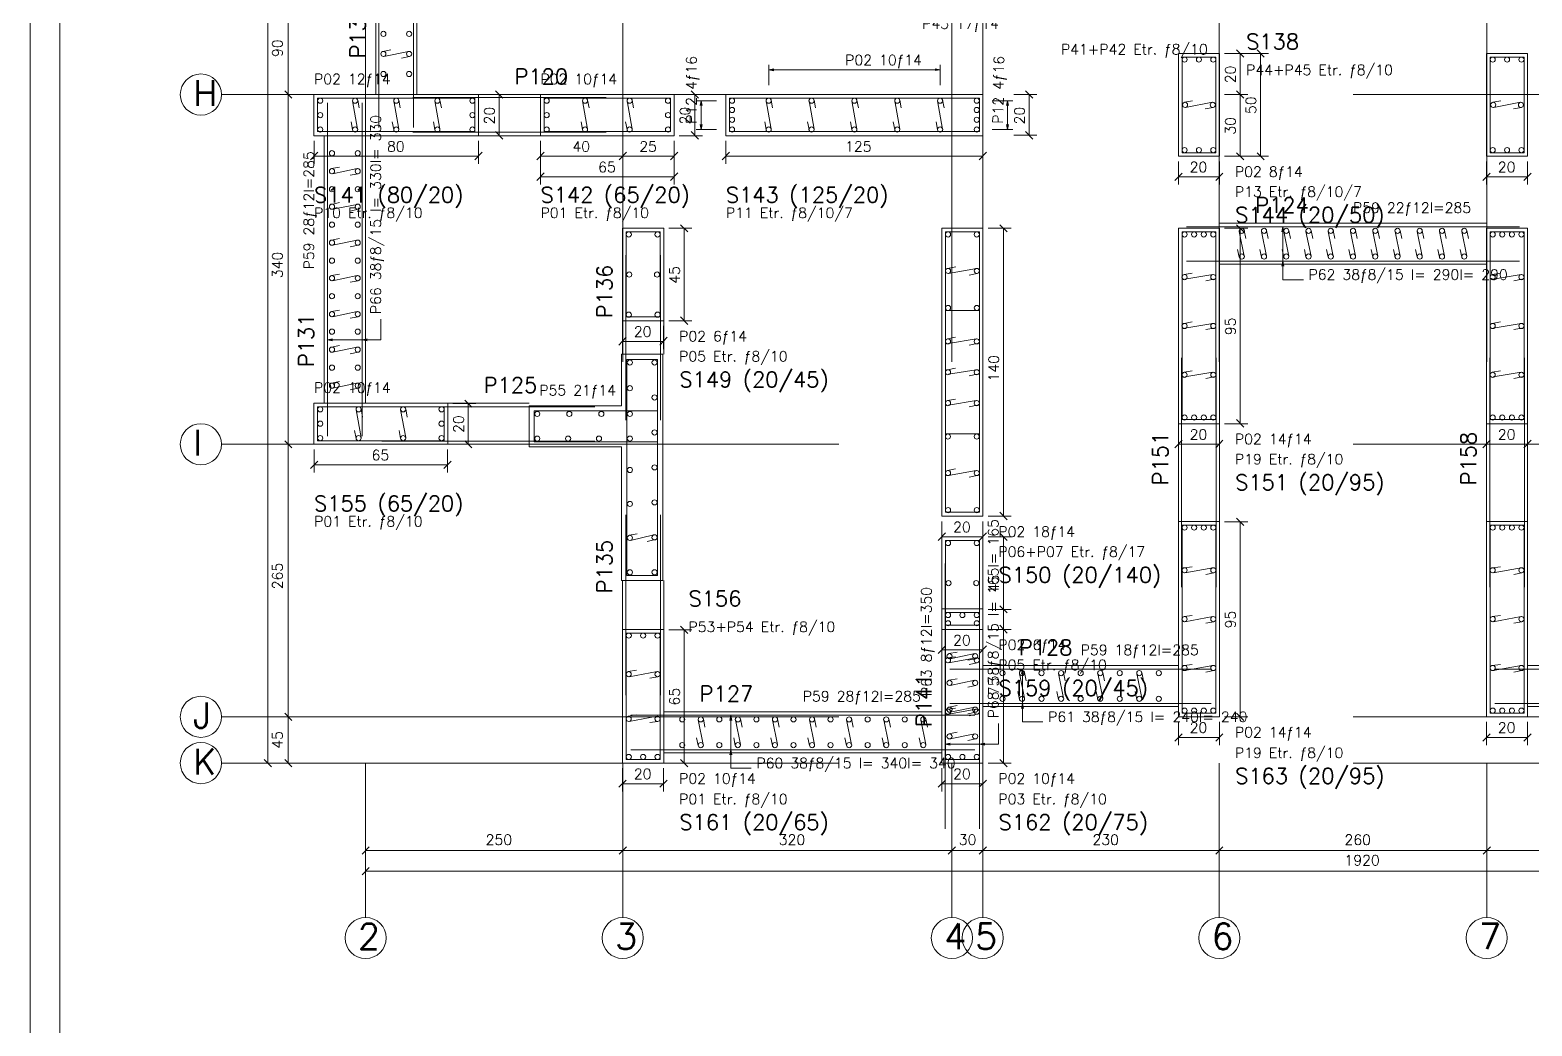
# Model space of a CAD drawing. Header units: inches. Extents: x -0.21 to 0.83, y 0.75 to 2.02.
# Drawn here: x -0.1554 to 0.1366, y 1.4713 to 1.665 of the extents above; entities that cross this region are included whole.
import ezdxf

# ---------------------------------------------------------------- set-up
doc = ezdxf.new("R2010")
doc.units = ezdxf.units.IN
doc.header["$MEASUREMENT"] = 0
doc.linetypes.add('CENTER', pattern=[0.0065, 0.002, -0.001, 0.0005, -0.001, 0.002])
for name, color, linetype, lineweight in [('DONATI', 84, 'Continuous', 0), ('OLCU', 1, 'Continuous', 0), ('PENC2', 1, 'Continuous', 0), ('PENC3', 5, 'Continuous', 0), ('PENC4', 84, 'Continuous', 0), ('PEND2', 1, 'CENTER', 0)]:
    doc.layers.add(name, color=color, linetype=linetype, lineweight=lineweight)
doc.styles.add('RomanSTA', font='RomanSTA')

msp = doc.modelspace()

# ---------------------------------------------------------------- linework, layer by layer
at = {"layer": 'DONATI', "linetype": 'Continuous'}
for p, q in [((-0.08758, 1.71382), (-0.08758, 1.64602)), ((-0.08086, 1.71382), (-0.08086, 1.64602)), ((0.06857, 1.65972), (0.06857, 1.64112)), ((0.06857, 1.65972), (0.07516, 1.65972)), ((0.07516, 1.65972), (0.07516, 1.64112)), ((0.12849, 1.65972), (0.12849, 1.64112)), ((0.12849, 1.65972), (0.13508, 1.65972)), ((0.13508, 1.65972), (0.13508, 1.64112)), ((-0.09951, 1.65172), (-0.09951, 1.64522)), ((-0.09951, 1.65172), (-0.06892, 1.65172)), ((-0.09758, 1.65082), (-0.09758, 1.58602)), ((-0.09086, 1.65082), (-0.09086, 1.58602)), ((-0.08102, 1.65182), (-0.04338, 1.65182)), ((-0.06892, 1.65172), (-0.06892, 1.64522)), ((-0.05547, 1.65172), (-0.05547, 1.64522)), ((-0.05547, 1.65172), (-0.03088, 1.65172)), ((-0.03088, 1.65172), (-0.03088, 1.64522)), ((-0.01943, 1.65172), (-0.01943, 1.64522)), ((-0.01943, 1.65172), (0.02916, 1.65172)), ((0.02916, 1.65172), (0.02916, 1.64522)), ((-0.09951, 1.64522), (-0.06892, 1.64522)), ((-0.08102, 1.64512), (-0.04338, 1.64512)), ((-0.05547, 1.64522), (-0.03088, 1.64522)), ((-0.01943, 1.64522), (0.02916, 1.64522)), ((0.06857, 1.64112), (0.07516, 1.64112)), ((0.12849, 1.64112), (0.13508, 1.64112)), ((-0.03951, 1.62572), (-0.03951, 1.60922)), ((-0.03951, 1.62572), (-0.03292, 1.62572)), ((-0.03292, 1.62572), (-0.03292, 1.60922)), ((0.02257, 1.62572), (0.02257, 1.57122)), ((0.02257, 1.62572), (0.02916, 1.62572)), ((0.02916, 1.62572), (0.02916, 1.57122)), ((0.06857, 1.62572), (0.06857, 1.58922)), ((0.06857, 1.62572), (0.07516, 1.62572)), ((0.06942, 1.62672), (0.13422, 1.62672)), ((0.07516, 1.62572), (0.07516, 1.58922)), ((0.12849, 1.62572), (0.12849, 1.58922)), ((0.12849, 1.62572), (0.13508, 1.62572)), ((0.13508, 1.62572), (0.13508, 1.58922)), ((-0.03958, 1.62122), (-0.03958, 1.58912)), ((-0.03286, 1.62122), (-0.03286, 1.58912)), ((0.06942, 1.62002), (0.13422, 1.62002)), ((0.0225, 1.61042), (0.02922, 1.61042)), ((-0.03951, 1.60922), (-0.03292, 1.60922)), ((-0.0334, 1.60092), (-0.0394, 1.60092)), ((-0.0394, 1.60092), (-0.0394, 1.55892)), ((-0.0334, 1.55892), (-0.0334, 1.60092)), ((0.0685, 1.60122), (0.0685, 1.55662)), ((0.07522, 1.60122), (0.07522, 1.55662)), ((0.12842, 1.60122), (0.12842, 1.55662)), ((0.13514, 1.60122), (0.13514, 1.55662)), ((-0.09951, 1.59172), (-0.09951, 1.58512)), ((-0.09951, 1.59172), (-0.07492, 1.59172)), ((-0.08702, 1.59172), (-0.0456, 1.59172)), ((-0.07492, 1.59172), (-0.07492, 1.58512)), ((-0.0334, 1.59092), (-0.0574, 1.59092)), ((-0.0574, 1.59092), (-0.0574, 1.58492)), ((0.06857, 1.58922), (0.07516, 1.58922)), ((0.12849, 1.58922), (0.13508, 1.58922)), ((0.0225, 1.58642), (0.02922, 1.58642)), ((-0.09951, 1.58512), (-0.07492, 1.58512)), ((-0.08702, 1.58502), (-0.0456, 1.58502)), ((-0.0574, 1.58492), (-0.0334, 1.58492)), ((-0.03958, 1.57072), (-0.03958, 1.53562)), ((-0.03286, 1.57072), (-0.03286, 1.53562)), ((0.02257, 1.57122), (0.02916, 1.57122)), ((0.06857, 1.56872), (0.06857, 1.53212)), ((0.06857, 1.56872), (0.07516, 1.56872)), ((0.07516, 1.56872), (0.07516, 1.53212)), ((0.12849, 1.56872), (0.12849, 1.53212)), ((0.12849, 1.56872), (0.13508, 1.56872)), ((0.13508, 1.56872), (0.13508, 1.53212)), ((0.02257, 1.56572), (0.02257, 1.54922)), ((0.02257, 1.56572), (0.02916, 1.56572)), ((0.02916, 1.56572), (0.02916, 1.54922)), ((0.0225, 1.56122), (0.0225, 1.50962)), ((0.02922, 1.56122), (0.02922, 1.50962)), ((-0.0394, 1.55892), (-0.0334, 1.55892)), ((0.02257, 1.55172), (0.02257, 1.52312)), ((0.02257, 1.55172), (0.02916, 1.55172)), ((0.02916, 1.55172), (0.02916, 1.52312)), ((0.02257, 1.54922), (0.02916, 1.54922)), ((-0.03951, 1.54772), (-0.03951, 1.52312)), ((-0.03951, 1.54772), (-0.03292, 1.54772)), ((-0.03292, 1.54772), (-0.03292, 1.52312)), ((0.02342, 1.54072), (0.07426, 1.54072)), ((0.12938, 1.54072), (0.18022, 1.54072)), ((0.02342, 1.53402), (0.07426, 1.53402)), ((0.12938, 1.53402), (0.18022, 1.53402)), ((-0.03862, 1.53172), (0.02826, 1.53172)), ((0.06857, 1.53212), (0.07516, 1.53212)), ((0.12849, 1.53212), (0.13508, 1.53212)), ((-0.03862, 1.52502), (0.02826, 1.52502)), ((-0.03951, 1.52312), (-0.03292, 1.52312)), ((0.02257, 1.52312), (0.02916, 1.52312))]:
    msp.add_line(p, q, dxfattribs=at)
at = {"layer": 'DONATI'}
for centre in [(-0.08672, 1.66422), (-0.08172, 1.66422), (-0.08672, 1.66032), (-0.08172, 1.66032), (0.06907, 1.65922), (0.07186, 1.65922), (0.07466, 1.65922), (0.12899, 1.65922), (0.13178, 1.65922), (0.13458, 1.65922), (-0.08672, 1.65642), (-0.08172, 1.65642), (-0.09901, 1.65122), (-0.09222, 1.65122), (-0.08422, 1.65122), (-0.07622, 1.65122), (-0.06942, 1.65122), (-0.05497, 1.65122), (-0.04751, 1.65122), (-0.03884, 1.65122), (-0.03138, 1.65122), (-0.01893, 1.65122), (-0.0118, 1.65122), (-0.00347, 1.65122), (0.00486, 1.65122), (0.0132, 1.65122), (0.02153, 1.65122), (0.02866, 1.65122), (0.06916, 1.65042), (0.07456, 1.65042), (0.12908, 1.65042), (0.13448, 1.65042), (-0.09901, 1.64842), (-0.06942, 1.64842), (-0.05497, 1.64842), (-0.03138, 1.64842), (-0.01893, 1.64942), (-0.01893, 1.64752), (0.02866, 1.64942), (0.02866, 1.64752), (-0.09901, 1.64562), (-0.09222, 1.64562), (-0.08422, 1.64562), (-0.07622, 1.64562), (-0.06942, 1.64562), (-0.05497, 1.64562), (-0.04751, 1.64562), (-0.03884, 1.64562), (-0.03138, 1.64562), (-0.01893, 1.64562), (-0.0118, 1.64562), (-0.00347, 1.64562), (0.00486, 1.64562), (0.0132, 1.64562), (0.02153, 1.64562), (0.02866, 1.64562), (-0.09672, 1.64102), (-0.09172, 1.64102), (0.06907, 1.64162), (0.07186, 1.64162), (0.07466, 1.64162), (0.12899, 1.64162), (0.13178, 1.64162), (0.13458, 1.64162), (-0.09672, 1.63752), (-0.09172, 1.63752), (-0.09672, 1.63402), (-0.09172, 1.63402), (-0.09672, 1.63062), (-0.09172, 1.63062), (-0.09672, 1.62712), (-0.09172, 1.62712), (-0.09672, 1.62362), (-0.09172, 1.62362), (-0.03901, 1.62522), (-0.03342, 1.62522), (0.02307, 1.62522), (0.02866, 1.62522), (0.06907, 1.62522), (0.07093, 1.62522), (0.0728, 1.62522), (0.07466, 1.62522), (0.08019, 1.62592), (0.08452, 1.62592), (0.08884, 1.62592), (0.09317, 1.62592), (0.0975, 1.62592), (0.10182, 1.62592), (0.10615, 1.62592), (0.11048, 1.62592), (0.1148, 1.62592), (0.11913, 1.62592), (0.12346, 1.62592), (0.12899, 1.62522), (0.13085, 1.62522), (0.13272, 1.62522), (0.13458, 1.62522), (0.08019, 1.62092), (0.08452, 1.62092), (0.08884, 1.62092), (0.09317, 1.62092), (0.0975, 1.62092), (0.10182, 1.62092), (0.10615, 1.62092), (0.11048, 1.62092), (0.1148, 1.62092), (0.11913, 1.62092), (0.12346, 1.62092), (-0.09672, 1.62012), (-0.09172, 1.62012), (0.02307, 1.61812), (0.02867, 1.61812), (-0.09672, 1.61672), (-0.09172, 1.61672), (-0.03892, 1.61742), (-0.03352, 1.61742), (0.06906, 1.61692), (0.07466, 1.61692), (0.12898, 1.61692), (0.13458, 1.61692), (-0.09672, 1.61322), (-0.09172, 1.61322), (-0.09672, 1.60972), (-0.09172, 1.60972), (-0.03901, 1.60962), (-0.03342, 1.60962), (0.02308, 1.61092), (0.02867, 1.61092), (-0.09672, 1.60632), (-0.09172, 1.60632), (0.06906, 1.60742), (0.07466, 1.60742), (0.12898, 1.60742), (0.13458, 1.60742), (0.02306, 1.60442), (0.02866, 1.60442), (-0.09672, 1.60282), (-0.09172, 1.60282), (-0.0388, 1.60032), (-0.034, 1.60032), (-0.09672, 1.59932), (-0.09172, 1.59932), (0.02306, 1.59842), (0.02866, 1.59842), (0.06906, 1.59792), (0.07466, 1.59792), (0.12898, 1.59792), (0.13458, 1.59792), (-0.09672, 1.59582), (-0.09172, 1.59582), (-0.0388, 1.59532), (-0.09901, 1.59122), (-0.09155, 1.59122), (-0.08288, 1.59122), (-0.07542, 1.59122), (-0.034, 1.59352), (0.02306, 1.59242), (0.02866, 1.59242), (-0.09901, 1.58842), (-0.07542, 1.58842), (-0.0568, 1.59032), (-0.05057, 1.59032), (-0.04434, 1.59032), (-0.0388, 1.59032), (0.06907, 1.58962), (0.07093, 1.58962), (0.0728, 1.58962), (0.07466, 1.58962), (0.12899, 1.58962), (0.13085, 1.58962), (0.13272, 1.58962), (0.13458, 1.58962), (-0.09901, 1.58562), (-0.09155, 1.58562), (-0.08288, 1.58562), (-0.07542, 1.58562), (-0.0568, 1.58552), (-0.0508, 1.58552), (-0.0448, 1.58552), (-0.0388, 1.58552), (-0.034, 1.58672), (0.02305, 1.58592), (0.02865, 1.58592), (-0.034, 1.57992), (-0.0388, 1.57942), (0.02306, 1.57882), (0.02866, 1.57882), (-0.0388, 1.57282), (-0.034, 1.57312), (0.02307, 1.57162), (0.02866, 1.57162), (0.06907, 1.56822), (0.07093, 1.56822), (0.0728, 1.56822), (0.07466, 1.56822), (0.12899, 1.56822), (0.13085, 1.56822), (0.13272, 1.56822), (0.13458, 1.56822), (-0.0388, 1.56622), (-0.034, 1.56632), (0.02307, 1.56522), (0.02866, 1.56522), (-0.0388, 1.55952), (-0.034, 1.55952), (0.06906, 1.55992), (0.07466, 1.55992), (0.12898, 1.55992), (0.13458, 1.55992), (0.02316, 1.55742), (0.02856, 1.55742), (0.02307, 1.55122), (0.02586, 1.55122), (0.02866, 1.55122), (0.06906, 1.55042), (0.07466, 1.55042), (0.12898, 1.55042), (0.13458, 1.55042), (0.02307, 1.54962), (0.02866, 1.54962), (-0.03901, 1.54722), (-0.03622, 1.54722), (-0.03342, 1.54722), (0.02306, 1.54242), (0.02336, 1.54322), (0.02836, 1.54322), (0.02866, 1.54242), (-0.03902, 1.53972), (-0.03342, 1.53972), (0.03366, 1.53992), (0.03746, 1.53992), (0.04126, 1.53992), (0.04506, 1.53992), (0.04886, 1.53992), (0.05266, 1.53992), (0.05646, 1.53992), (0.06026, 1.53992), (0.06406, 1.53992), (0.06906, 1.54092), (0.07466, 1.54092), (0.12898, 1.54092), (0.13458, 1.54092), (0.02336, 1.53802), (0.02836, 1.53802), (0.02336, 1.53282), (0.02836, 1.53282), (0.03366, 1.53492), (0.03746, 1.53492), (0.04126, 1.53492), (0.04506, 1.53492), (0.04886, 1.53492), (0.05266, 1.53492), (0.05646, 1.53492), (0.06026, 1.53492), (0.06406, 1.53492), (-0.03902, 1.53102), (-0.03342, 1.53102), (-0.02861, 1.53092), (-0.025, 1.53092), (-0.0214, 1.53092), (-0.01779, 1.53092), (-0.01419, 1.53092), (-0.01058, 1.53092), (-0.00698, 1.53092), (-0.00337, 1.53092), (0.00023, 1.53092), (0.00384, 1.53092), (0.00744, 1.53092), (0.01105, 1.53092), (0.01465, 1.53092), (0.01826, 1.53092), (0.02306, 1.53242), (0.02866, 1.53242), (0.06907, 1.53262), (0.07093, 1.53262), (0.0728, 1.53262), (0.07466, 1.53262), (0.12899, 1.53262), (0.13085, 1.53262), (0.13272, 1.53262), (0.13458, 1.53262), (0.02336, 1.52762), (0.02836, 1.52762), (-0.02861, 1.52592), (-0.02501, 1.52592), (-0.0214, 1.52592), (-0.0178, 1.52592), (-0.01419, 1.52592), (-0.01059, 1.52592), (-0.00698, 1.52592), (-0.00337, 1.52592), (0.00023, 1.52592), (0.00384, 1.52592), (0.00744, 1.52592), (0.01105, 1.52592), (0.01465, 1.52592), (0.01826, 1.52592), (-0.03901, 1.52362), (-0.03622, 1.52362), (-0.03342, 1.52362), (0.02307, 1.52362), (0.02586, 1.52362), (0.02866, 1.52362)]:
    msp.add_circle(centre, 0.0005, dxfattribs=at)
at = {"layer": 'OLCU', "linetype": 'Continuous'}
for p, q in [((-0.10922, 1.90042), (-0.10922, 1.52242)), ((-0.10522, 1.67042), (-0.10522, 1.65242)), ((0.08136, 1.66042), (0.07686, 1.66042)), ((0.08057, 1.65972), (0.07916, 1.66112)), ((0.07986, 1.65242), (0.07986, 1.66042)), ((0.08536, 1.66042), (0.08086, 1.66042)), ((0.08457, 1.65972), (0.08316, 1.66112)), ((0.08386, 1.64042), (0.08386, 1.66042)), ((-0.0118, 1.65422), (-0.0118, 1.65822)), ((-0.0118, 1.65722), (-0.01082, 1.65742)), ((-0.0118, 1.65722), (0.02153, 1.65722)), ((-0.0118, 1.65722), (-0.01082, 1.65702)), ((0.02153, 1.65722), (0.02055, 1.65742)), ((0.02153, 1.65722), (0.02055, 1.65712)), ((0.02153, 1.65422), (0.02153, 1.65822)), ((-0.10451, 1.65172), (-0.10592, 1.65312)), ((-0.06351, 1.65172), (-0.06492, 1.65312)), ((-0.02547, 1.65172), (-0.02688, 1.65312)), ((0.03957, 1.65172), (0.03816, 1.65312)), ((0.08057, 1.65172), (0.07916, 1.65312)), ((-0.10372, 1.65242), (-0.10822, 1.65242)), ((-0.10522, 1.65242), (-0.10522, 1.58442)), ((-0.06272, 1.65242), (-0.06722, 1.65242)), ((-0.06422, 1.64442), (-0.06422, 1.65242)), ((-0.02468, 1.65242), (-0.02918, 1.65242)), ((-0.02618, 1.64442), (-0.02618, 1.65242)), ((-0.02193, 1.65122), (-0.02593, 1.65122)), ((-0.02493, 1.65122), (-0.02513, 1.65032)), ((-0.02493, 1.64562), (-0.02493, 1.65122)), ((-0.02493, 1.65122), (-0.02474, 1.65032)), ((0.03166, 1.65122), (0.03566, 1.65122)), ((0.03466, 1.65122), (0.03446, 1.65032)), ((0.03466, 1.65122), (0.03466, 1.64562)), ((0.03466, 1.65122), (0.03485, 1.65032)), ((0.04036, 1.65242), (0.03586, 1.65242)), ((0.03886, 1.64452), (0.03886, 1.65242)), ((0.08136, 1.65242), (0.07686, 1.65242)), ((0.07986, 1.64042), (0.07986, 1.65242)), ((-0.06272, 1.64442), (-0.06722, 1.64442)), ((-0.06351, 1.64372), (-0.06492, 1.64522)), ((-0.02468, 1.64442), (-0.02918, 1.64442)), ((-0.02547, 1.64372), (-0.02688, 1.64522)), ((-0.02193, 1.64562), (-0.02593, 1.64562)), ((-0.02493, 1.64562), (-0.02513, 1.64662)), ((-0.02493, 1.64562), (-0.02474, 1.64662)), ((0.03166, 1.64562), (0.03566, 1.64562)), ((0.03466, 1.64562), (0.03447, 1.64662)), ((0.03466, 1.64562), (0.03486, 1.64662)), ((0.04036, 1.64452), (0.03586, 1.64452)), ((0.03957, 1.64372), (0.03816, 1.64522)), ((-0.10021, 1.63892), (-0.10021, 1.64342)), ((-0.06825, 1.63892), (-0.06825, 1.64342)), ((-0.05617, 1.63892), (-0.05617, 1.64342)), ((-0.04017, 1.63892), (-0.04017, 1.64342)), ((-0.03017, 1.63892), (-0.03017, 1.64342)), ((-0.02013, 1.63892), (-0.02013, 1.64342)), ((0.02983, 1.63892), (0.02983, 1.64342)), ((-0.10092, 1.63972), (-0.0995, 1.64122)), ((-0.10021, 1.64042), (-0.06825, 1.64042)), ((-0.06896, 1.63972), (-0.06754, 1.64122)), ((-0.05688, 1.63972), (-0.05546, 1.64122)), ((-0.05617, 1.64042), (-0.04017, 1.64042)), ((-0.05617, 1.63492), (-0.05617, 1.63942)), ((-0.04088, 1.63972), (-0.03946, 1.64122)), ((-0.04017, 1.64042), (-0.03017, 1.64042)), ((-0.03088, 1.63972), (-0.02946, 1.64122)), ((-0.03017, 1.63492), (-0.03017, 1.63942)), ((-0.02084, 1.63972), (-0.01942, 1.64122)), ((-0.02013, 1.64042), (0.02983, 1.64042)), ((0.02912, 1.63972), (0.03054, 1.64122)), ((0.06787, 1.63492), (0.06787, 1.63942)), ((0.07583, 1.63492), (0.07583, 1.63942)), ((0.08136, 1.64042), (0.07686, 1.64042)), ((0.08057, 1.63972), (0.07916, 1.64112)), ((0.08536, 1.64042), (0.08086, 1.64042)), ((0.08457, 1.63972), (0.08316, 1.64112)), ((0.12779, 1.63492), (0.12779, 1.63942)), ((0.13575, 1.63492), (0.13575, 1.63942)), ((-0.05688, 1.63572), (-0.05546, 1.63722)), ((-0.05617, 1.63642), (-0.03017, 1.63642)), ((-0.03088, 1.63572), (-0.02946, 1.63722)), ((0.06716, 1.63572), (0.06858, 1.63712)), ((0.06787, 1.63642), (0.07583, 1.63642)), ((0.07512, 1.63572), (0.07654, 1.63712)), ((0.12708, 1.63572), (0.1285, 1.63712)), ((0.12779, 1.63642), (0.13575, 1.63642)), ((0.13504, 1.63572), (0.13646, 1.63712)), ((-0.02751, 1.62572), (-0.02892, 1.62712)), ((0.03457, 1.62572), (0.03316, 1.62712)), ((0.08057, 1.62572), (0.07916, 1.62712)), ((-0.02672, 1.62642), (-0.03122, 1.62642)), ((-0.02822, 1.60842), (-0.02822, 1.62642)), ((0.03536, 1.62642), (0.03086, 1.62642)), ((0.03386, 1.57042), (0.03386, 1.62642)), ((0.08136, 1.62642), (0.07686, 1.62642)), ((0.07986, 1.58842), (0.07986, 1.62642)), ((0.08817, 1.62672), (0.08797, 1.62572)), ((0.08817, 1.62672), (0.08836, 1.62572)), ((0.08817, 1.62002), (0.08798, 1.61902)), ((0.08817, 1.62002), (0.08837, 1.61902)), ((-0.04021, 1.60292), (-0.04021, 1.60742)), ((-0.03225, 1.60292), (-0.03225, 1.60742)), ((-0.02672, 1.60842), (-0.03122, 1.60842)), ((-0.02751, 1.60772), (-0.02892, 1.60922)), ((-0.09758, 1.60472), (-0.0966, 1.60492)), ((-0.09758, 1.60472), (-0.0966, 1.60452)), ((-0.09086, 1.60472), (-0.08988, 1.60492)), ((-0.09086, 1.60472), (-0.08988, 1.60452)), ((-0.04092, 1.60372), (-0.0395, 1.60522)), ((-0.04021, 1.60442), (-0.03225, 1.60442)), ((-0.03296, 1.60372), (-0.03154, 1.60522)), ((-0.06872, 1.59232), (-0.07322, 1.59232)), ((-0.06951, 1.59162), (-0.07092, 1.59302)), ((-0.07022, 1.58442), (-0.07022, 1.59232)), ((0.08057, 1.58772), (0.07916, 1.58922)), ((0.06787, 1.58292), (0.06787, 1.58742)), ((0.07583, 1.58292), (0.07583, 1.58742)), ((0.08136, 1.58842), (0.07686, 1.58842)), ((0.12779, 1.58292), (0.12779, 1.58742)), ((0.13575, 1.58292), (0.13575, 1.58742)), ((-0.10372, 1.58442), (-0.10822, 1.58442)), ((-0.10451, 1.58372), (-0.10592, 1.58512)), ((-0.10522, 1.58442), (-0.10522, 1.53142)), ((-0.10021, 1.57892), (-0.10021, 1.58342)), ((-0.07425, 1.57892), (-0.07425, 1.58342)), ((-0.06872, 1.58442), (-0.07322, 1.58442)), ((-0.06951, 1.58372), (-0.07092, 1.58512)), ((0.06716, 1.58372), (0.06858, 1.58522)), ((0.06787, 1.58442), (0.07583, 1.58442)), ((0.07512, 1.58372), (0.07654, 1.58522)), ((0.12708, 1.58372), (0.1285, 1.58522)), ((0.12779, 1.58442), (0.13575, 1.58442)), ((0.13504, 1.58372), (0.13646, 1.58522)), ((-0.10092, 1.57972), (-0.0995, 1.58112)), ((-0.10021, 1.58042), (-0.07425, 1.58042)), ((-0.07496, 1.57972), (-0.07354, 1.58112)), ((0.02187, 1.56492), (0.02187, 1.56942)), ((0.02983, 1.56492), (0.02983, 1.56942)), ((0.03536, 1.57042), (0.03086, 1.57042)), ((0.03457, 1.56972), (0.03316, 1.57122)), ((0.08136, 1.56932), (0.07686, 1.56932)), ((0.08057, 1.56862), (0.07916, 1.57002)), ((0.07986, 1.53142), (0.07986, 1.56932)), ((0.02116, 1.56572), (0.02258, 1.56722)), ((0.02187, 1.56642), (0.02983, 1.56642)), ((0.02912, 1.56572), (0.03054, 1.56722)), ((0.03536, 1.56642), (0.03086, 1.56642)), ((0.03457, 1.56572), (0.03316, 1.56712)), ((0.03386, 1.54842), (0.03386, 1.56642)), ((0.03536, 1.55232), (0.03086, 1.55232)), ((0.03457, 1.55162), (0.03316, 1.55302)), ((0.03386, 1.52242), (0.03386, 1.55232)), ((-0.02672, 1.54832), (-0.03122, 1.54832)), ((-0.02751, 1.54762), (-0.02892, 1.54902)), ((-0.02822, 1.52242), (-0.02822, 1.54832)), ((0.03536, 1.54842), (0.03086, 1.54842)), ((0.03457, 1.54772), (0.03316, 1.54922)), ((0.02116, 1.54372), (0.02258, 1.54522)), ((0.02187, 1.54292), (0.02187, 1.54742)), ((0.02912, 1.54372), (0.03054, 1.54522)), ((0.02983, 1.54292), (0.02983, 1.54742)), ((0.02187, 1.54442), (0.02983, 1.54442)), ((0.03753, 1.54072), (0.03733, 1.53972)), ((0.03753, 1.54072), (0.03772, 1.53972)), ((0.03753, 1.53402), (0.03734, 1.53302)), ((0.03753, 1.53402), (0.03773, 1.53302)), ((-0.10372, 1.53142), (-0.10822, 1.53142)), ((-0.10451, 1.53072), (-0.10592, 1.53212)), ((-0.10522, 1.53142), (-0.10522, 1.52242)), ((-0.01919, 1.53172), (-0.01939, 1.53072)), ((-0.01919, 1.53172), (-0.019, 1.53072)), ((0.06787, 1.52592), (0.06787, 1.53042)), ((0.07583, 1.52592), (0.07583, 1.53042)), ((0.08136, 1.53142), (0.07686, 1.53142)), ((0.08057, 1.53072), (0.07916, 1.53212)), ((0.12779, 1.52592), (0.12779, 1.53042)), ((0.13575, 1.52592), (0.13575, 1.53042)), ((0.06716, 1.52672), (0.06858, 1.52812)), ((0.07512, 1.52672), (0.07654, 1.52812)), ((0.12708, 1.52672), (0.1285, 1.52812)), ((0.13504, 1.52672), (0.13646, 1.52812)), ((-0.01919, 1.52502), (-0.01938, 1.52402)), ((-0.01919, 1.52502), (-0.01899, 1.52402)), ((0.0225, 1.52612), (0.02348, 1.52632)), ((0.0225, 1.52612), (0.02348, 1.52592)), ((0.02922, 1.52612), (0.0302, 1.52632)), ((0.02922, 1.52612), (0.0302, 1.52592)), ((0.06787, 1.52742), (0.07583, 1.52742)), ((0.12779, 1.52742), (0.13575, 1.52742)), ((-0.10772, 1.52242), (-0.11222, 1.52242)), ((-0.10851, 1.52172), (-0.10992, 1.52312)), ((-0.10372, 1.52242), (-0.10822, 1.52242)), ((-0.10451, 1.52172), (-0.10592, 1.52312)), ((-0.02672, 1.52242), (-0.03122, 1.52242)), ((-0.02751, 1.52172), (-0.02892, 1.52312)), ((0.03536, 1.52242), (0.03086, 1.52242)), ((0.03457, 1.52172), (0.03316, 1.52312)), ((-0.04092, 1.51772), (-0.0395, 1.51912)), ((-0.04021, 1.51692), (-0.04021, 1.52142)), ((-0.03296, 1.51772), (-0.03154, 1.51912)), ((-0.03225, 1.51692), (-0.03225, 1.52142)), ((0.02116, 1.51772), (0.02258, 1.51912)), ((0.02187, 1.51692), (0.02187, 1.52142)), ((0.02912, 1.51772), (0.03054, 1.51912)), ((0.02983, 1.51692), (0.02983, 1.52142)), ((-0.04021, 1.51842), (-0.03225, 1.51842)), ((0.02187, 1.51842), (0.02983, 1.51842)), ((-0.09018, 1.50392), (-0.09018, 1.50842)), ((-0.04018, 1.50392), (-0.04018, 1.50842)), ((0.02382, 1.50392), (0.02382, 1.50842)), ((0.02982, 1.50392), (0.02982, 1.50842)), ((0.07582, 1.50392), (0.07582, 1.50842)), ((0.12782, 1.50392), (0.12782, 1.50842)), ((-0.09088, 1.50472), (-0.08947, 1.50612)), ((-0.09018, 1.50542), (-0.04018, 1.50542)), ((-0.09018, 1.49992), (-0.09018, 1.50442)), ((-0.04088, 1.50472), (-0.03947, 1.50612)), ((-0.04018, 1.50542), (0.02382, 1.50542)), ((0.02312, 1.50472), (0.02453, 1.50612)), ((0.02382, 1.50542), (0.02982, 1.50542)), ((0.02912, 1.50472), (0.03053, 1.50612)), ((0.02982, 1.50542), (0.07582, 1.50542)), ((0.07512, 1.50472), (0.07653, 1.50612)), ((0.07582, 1.50542), (0.12782, 1.50542)), ((0.12712, 1.50472), (0.12853, 1.50612)), ((0.12782, 1.50542), (0.17382, 1.50542)), ((-0.09088, 1.50072), (-0.08947, 1.50212)), ((-0.09018, 1.50142), (0.29382, 1.50142))]:
    msp.add_line(p, q, dxfattribs=at)
at = {"layer": 'PENC2', "linetype": 'Continuous'}
for p, q in [((0.08817, 1.61642), (0.08817, 1.62672)), ((0.08817, 1.61642), (0.09217, 1.61642)), ((-0.08722, 1.60472), (-0.08722, 1.60872)), ((-0.08722, 1.60472), (-0.09758, 1.60472)), ((0.03753, 1.53042), (0.03753, 1.54072)), ((-0.01919, 1.52142), (-0.01919, 1.53172)), ((0.03753, 1.53042), (0.04153, 1.53042)), ((0.03286, 1.52612), (0.03286, 1.53012)), ((0.03286, 1.52612), (0.0225, 1.52612)), ((-0.01919, 1.52142), (-0.01519, 1.52142))]:
    msp.add_line(p, q, dxfattribs=at)
at = {"layer": 'PENC3', "linetype": 'Continuous'}
for p, q in [((-0.08822, 1.70742), (-0.08822, 1.65242)), ((-0.08022, 1.70742), (-0.08022, 1.65242)), ((-0.08682, 1.66082), (-0.08525, 1.66112)), ((-0.08662, 1.65982), (-0.08182, 1.66082)), ((-0.08162, 1.65982), (-0.08318, 1.65952)), ((0.06786, 1.66042), (0.06786, 1.64042)), ((0.06786, 1.66042), (0.07586, 1.66042)), ((0.07586, 1.66042), (0.07586, 1.64042)), ((0.12778, 1.66042), (0.12778, 1.64042)), ((0.12778, 1.66042), (0.13578, 1.66042)), ((0.13578, 1.66042), (0.13578, 1.64042)), ((-0.10022, 1.65242), (-0.10022, 1.64442)), ((-0.10022, 1.65242), (-0.06822, 1.65242)), ((-0.09271, 1.65122), (-0.09173, 1.64572)), ((-0.09172, 1.65132), (-0.09144, 1.64982)), ((-0.08471, 1.65122), (-0.08373, 1.64572)), ((-0.08372, 1.65132), (-0.08344, 1.64982)), ((-0.07671, 1.65122), (-0.07573, 1.64572)), ((-0.07572, 1.65132), (-0.07544, 1.64982)), ((-0.06822, 1.65242), (-0.06822, 1.64442)), ((-0.06822, 1.65242), (-0.05618, 1.65242)), ((-0.05618, 1.65242), (-0.05618, 1.64442)), ((-0.05618, 1.65242), (-0.03018, 1.65242)), ((-0.048, 1.65122), (-0.04702, 1.64572)), ((-0.04702, 1.65132), (-0.04673, 1.64982)), ((-0.03933, 1.65122), (-0.03835, 1.64572)), ((-0.03835, 1.65132), (-0.03807, 1.64982)), ((-0.03018, 1.65242), (-0.03018, 1.64442)), ((-0.02014, 1.65242), (-0.02014, 1.64442)), ((-0.02014, 1.65242), (0.02986, 1.65242)), ((-0.01229, 1.65122), (-0.01131, 1.64572)), ((-0.01131, 1.65132), (-0.01103, 1.64982)), ((-0.00396, 1.65122), (-0.00298, 1.64572)), ((-0.00298, 1.65132), (-0.00269, 1.64982)), ((0.00437, 1.65122), (0.00535, 1.64572)), ((0.00536, 1.65132), (0.00564, 1.64982)), ((0.01271, 1.65122), (0.01369, 1.64572)), ((0.01369, 1.65132), (0.01397, 1.64982)), ((0.02104, 1.65122), (0.02202, 1.64572)), ((0.02202, 1.65132), (0.02231, 1.64982)), ((0.02986, 1.65242), (0.02986, 1.64442)), ((0.06907, 1.65092), (0.07064, 1.65122)), ((0.06926, 1.64992), (0.07447, 1.65092)), ((0.12899, 1.65092), (0.13056, 1.65122)), ((0.12918, 1.64992), (0.13439, 1.65092)), ((0.07466, 1.64992), (0.07308, 1.64962)), ((0.13458, 1.64992), (0.133, 1.64962)), ((-0.10022, 1.64442), (-0.06822, 1.64442)), ((-0.09822, 1.64442), (-0.09822, 1.59242)), ((-0.09271, 1.64562), (-0.09299, 1.64712)), ((-0.09022, 1.64442), (-0.09022, 1.59242)), ((-0.08471, 1.64562), (-0.08499, 1.64712)), ((-0.07671, 1.64562), (-0.07699, 1.64712)), ((-0.06822, 1.64442), (-0.05618, 1.64442)), ((-0.05618, 1.64442), (-0.03018, 1.64442)), ((-0.048, 1.64562), (-0.04829, 1.64712)), ((-0.03934, 1.64562), (-0.03962, 1.64712)), ((-0.02014, 1.64442), (0.02986, 1.64442)), ((-0.0123, 1.64562), (-0.01258, 1.64712)), ((-0.00396, 1.64562), (-0.00425, 1.64712)), ((0.00437, 1.64562), (0.00409, 1.64712)), ((0.0127, 1.64562), (0.01242, 1.64712)), ((0.02104, 1.64562), (0.02075, 1.64712)), ((0.06786, 1.64042), (0.07586, 1.64042)), ((0.12778, 1.64042), (0.13578, 1.64042)), ((-0.09682, 1.63802), (-0.09525, 1.63832)), ((-0.09662, 1.63702), (-0.09182, 1.63802)), ((-0.09162, 1.63702), (-0.09318, 1.63672)), ((-0.09682, 1.63102), (-0.09525, 1.63142)), ((-0.09662, 1.63012), (-0.09182, 1.63102)), ((-0.09162, 1.63012), (-0.09318, 1.62972)), ((0.07582, 1.62742), (0.12782, 1.62742)), ((-0.09682, 1.62412), (-0.09525, 1.62442)), ((-0.09662, 1.62312), (-0.09182, 1.62412)), ((-0.04022, 1.62642), (-0.04022, 1.60842)), ((-0.04022, 1.62642), (-0.03222, 1.62642)), ((-0.03222, 1.62642), (-0.03222, 1.60842)), ((0.02186, 1.62642), (0.02186, 1.57042)), ((0.02186, 1.62642), (0.02986, 1.62642)), ((0.02986, 1.62642), (0.02986, 1.57042)), ((0.06786, 1.62642), (0.06786, 1.58842)), ((0.06786, 1.62642), (0.07586, 1.62642)), ((0.07586, 1.62642), (0.07586, 1.58842)), ((0.0797, 1.62582), (0.08068, 1.62102)), ((0.08068, 1.62602), (0.081, 1.62442)), ((0.08403, 1.62582), (0.08501, 1.62102)), ((0.08501, 1.62602), (0.08533, 1.62442)), ((0.08835, 1.62582), (0.08933, 1.62102)), ((0.08933, 1.62602), (0.08965, 1.62442)), ((0.09268, 1.62582), (0.09366, 1.62102)), ((0.09366, 1.62602), (0.09398, 1.62442)), ((0.09701, 1.62582), (0.09799, 1.62102)), ((0.09799, 1.62602), (0.09831, 1.62442)), ((0.10133, 1.62582), (0.10231, 1.62102)), ((0.10231, 1.62602), (0.10263, 1.62442)), ((0.10566, 1.62582), (0.10664, 1.62102)), ((0.10664, 1.62602), (0.10696, 1.62442)), ((0.10999, 1.62582), (0.11097, 1.62102)), ((0.11097, 1.62602), (0.11129, 1.62442)), ((0.11431, 1.62582), (0.11529, 1.62102)), ((0.11529, 1.62602), (0.11561, 1.62442)), ((0.11864, 1.62582), (0.11962, 1.62102)), ((0.11962, 1.62602), (0.11994, 1.62442)), ((0.12297, 1.62582), (0.12395, 1.62102)), ((0.12395, 1.62602), (0.12427, 1.62442)), ((0.12778, 1.62642), (0.12778, 1.58842)), ((0.12778, 1.62642), (0.13578, 1.62642)), ((0.13578, 1.62642), (0.13578, 1.58842)), ((-0.09162, 1.62312), (-0.09318, 1.62282)), ((0.0797, 1.62082), (0.07938, 1.62232)), ((0.08403, 1.62082), (0.08371, 1.62232)), ((0.08835, 1.62082), (0.08803, 1.62232)), ((0.09268, 1.62082), (0.09236, 1.62232)), ((0.09701, 1.62082), (0.09669, 1.62232)), ((0.10133, 1.62082), (0.10101, 1.62232)), ((0.10566, 1.62082), (0.10534, 1.62232)), ((0.10999, 1.62082), (0.10967, 1.62232)), ((0.11431, 1.62082), (0.11399, 1.62232)), ((0.11864, 1.62082), (0.11832, 1.62232)), ((0.12297, 1.62082), (0.12265, 1.62232)), ((0.02298, 1.61862), (0.02456, 1.61892)), ((0.02316, 1.61762), (0.02858, 1.61862)), ((0.07586, 1.61942), (0.12778, 1.61942)), ((-0.09682, 1.61722), (-0.09525, 1.61752)), ((-0.09662, 1.61622), (-0.09182, 1.61722)), ((-0.09162, 1.61622), (-0.09318, 1.61592)), ((0.02876, 1.61762), (0.02718, 1.61732)), ((0.06897, 1.61742), (0.07055, 1.61772)), ((0.06915, 1.61652), (0.07457, 1.61742)), ((0.07475, 1.61652), (0.07318, 1.61622)), ((0.12889, 1.61742), (0.13047, 1.61772)), ((0.12907, 1.61652), (0.13449, 1.61742)), ((0.13467, 1.61652), (0.1331, 1.61622)), ((-0.09682, 1.61022), (-0.09525, 1.61052)), ((-0.09662, 1.60922), (-0.09182, 1.61022)), ((-0.09162, 1.60922), (-0.09318, 1.60892)), ((-0.04022, 1.60842), (-0.03222, 1.60842)), ((-0.04022, 1.60842), (-0.04022, 1.60192)), ((-0.03222, 1.60842), (-0.03222, 1.60192)), ((0.06897, 1.60792), (0.07055, 1.60822)), ((0.06915, 1.60702), (0.07457, 1.60792)), ((0.07475, 1.60702), (0.07318, 1.60672)), ((0.12889, 1.60792), (0.13047, 1.60822)), ((0.12907, 1.60702), (0.13449, 1.60792)), ((0.13467, 1.60702), (0.1331, 1.60672)), ((-0.09682, 1.60332), (-0.09525, 1.60362)), ((0.02297, 1.60492), (0.02455, 1.60522)), ((0.02857, 1.60492), (0.02315, 1.60402)), ((0.02875, 1.60402), (0.02718, 1.60372)), ((-0.09662, 1.60232), (-0.09182, 1.60332)), ((-0.09162, 1.60232), (-0.09318, 1.60202)), ((-0.0324, 1.60192), (-0.0404, 1.60192)), ((-0.0404, 1.60192), (-0.0404, 1.59192)), ((-0.0324, 1.55792), (-0.0324, 1.60192)), ((0.02297, 1.59892), (0.02455, 1.59922)), ((0.02857, 1.59892), (0.02315, 1.59802)), ((0.02875, 1.59802), (0.02718, 1.59772)), ((0.06897, 1.59842), (0.07055, 1.59872)), ((0.06915, 1.59752), (0.07457, 1.59842)), ((0.12889, 1.59842), (0.13047, 1.59872)), ((0.12907, 1.59752), (0.13449, 1.59842)), ((-0.09682, 1.59632), (-0.09525, 1.59662)), ((-0.09662, 1.59532), (-0.09182, 1.59632)), ((-0.09162, 1.59532), (-0.09318, 1.59502)), ((0.07475, 1.59752), (0.07318, 1.59722)), ((0.13467, 1.59752), (0.1331, 1.59722)), ((-0.10022, 1.59242), (-0.10022, 1.58442)), ((-0.10022, 1.59242), (-0.07422, 1.59242)), ((-0.07422, 1.59242), (-0.07422, 1.58442)), ((-0.07422, 1.59242), (-0.0584, 1.59242)), ((-0.0404, 1.59192), (-0.0584, 1.59192)), ((-0.0584, 1.59192), (-0.0584, 1.58392)), ((0.02297, 1.59292), (0.02455, 1.59322)), ((0.02857, 1.59292), (0.02315, 1.59202)), ((0.02875, 1.59202), (0.02718, 1.59172)), ((-0.09204, 1.59112), (-0.09106, 1.58572)), ((-0.09106, 1.59132), (-0.09077, 1.58972)), ((-0.08337, 1.59112), (-0.08239, 1.58572)), ((-0.08239, 1.59132), (-0.08211, 1.58972)), ((-0.09204, 1.58552), (-0.09233, 1.58712)), ((-0.08338, 1.58552), (-0.08366, 1.58712)), ((0.06786, 1.58842), (0.07586, 1.58842)), ((0.06786, 1.58842), (0.06786, 1.56942)), ((0.07586, 1.58842), (0.07586, 1.56942)), ((0.12778, 1.58842), (0.13578, 1.58842)), ((0.12778, 1.58842), (0.12778, 1.56942)), ((0.13578, 1.58842), (0.13578, 1.56942)), ((-0.10022, 1.58442), (-0.07422, 1.58442)), ((-0.07422, 1.58442), (-0.0584, 1.58442)), ((-0.0584, 1.58392), (-0.0404, 1.58392)), ((-0.0404, 1.58392), (-0.0404, 1.55792)), ((0.02297, 1.57932), (0.02454, 1.57962)), ((0.02857, 1.57932), (0.02315, 1.57832)), ((0.02874, 1.57832), (0.02717, 1.57802)), ((0.02186, 1.57042), (0.02986, 1.57042)), ((0.06786, 1.56942), (0.06786, 1.53142)), ((0.06786, 1.56942), (0.07586, 1.56942)), ((0.07586, 1.56942), (0.07586, 1.53142)), ((0.12778, 1.56942), (0.12778, 1.53142)), ((0.12778, 1.56942), (0.13578, 1.56942)), ((0.13578, 1.56942), (0.13578, 1.53142)), ((-0.03892, 1.56672), (-0.03737, 1.56702)), ((-0.03867, 1.56572), (-0.03412, 1.56682)), ((-0.03387, 1.56592), (-0.03543, 1.56552)), ((0.02186, 1.56642), (0.02186, 1.54842)), ((0.02186, 1.56642), (0.02986, 1.56642)), ((0.02986, 1.56642), (0.02986, 1.54842)), ((0.06897, 1.56042), (0.07055, 1.56062)), ((0.06915, 1.55942), (0.07457, 1.56042)), ((0.12889, 1.56042), (0.13047, 1.56062)), ((0.12907, 1.55942), (0.13449, 1.56042)), ((-0.0404, 1.55792), (-0.0324, 1.55792)), ((-0.04022, 1.55792), (-0.04022, 1.54842)), ((-0.03222, 1.55792), (-0.03222, 1.54842)), ((0.07475, 1.55942), (0.07318, 1.55912)), ((0.13467, 1.55942), (0.1331, 1.55912)), ((0.02186, 1.55242), (0.02186, 1.52242)), ((0.02186, 1.55242), (0.02986, 1.55242)), ((0.02986, 1.55242), (0.02986, 1.52242)), ((0.06897, 1.55092), (0.07055, 1.55112)), ((0.06915, 1.54992), (0.07457, 1.55092)), ((0.12889, 1.55092), (0.13047, 1.55112)), ((0.12907, 1.54992), (0.13449, 1.55092)), ((-0.04022, 1.54842), (-0.04022, 1.52242)), ((-0.04022, 1.54842), (-0.03222, 1.54842)), ((-0.03222, 1.54842), (-0.03222, 1.52242)), ((0.02186, 1.54842), (0.02986, 1.54842)), ((0.02186, 1.54842), (0.02186, 1.52242)), ((0.02986, 1.54842), (0.02986, 1.52242)), ((0.07475, 1.54992), (0.07318, 1.54962)), ((0.13467, 1.54992), (0.1331, 1.54962)), ((0.02297, 1.54292), (0.02455, 1.54312)), ((0.02315, 1.54192), (0.02857, 1.54292)), ((0.02326, 1.54372), (0.02483, 1.54402)), ((0.02346, 1.54272), (0.02826, 1.54372)), ((0.02846, 1.54272), (0.0269, 1.54242)), ((-0.03911, 1.54022), (-0.03753, 1.54052)), ((-0.03893, 1.53922), (-0.03351, 1.54022)), ((-0.03333, 1.53922), (-0.0349, 1.53892)), ((0.02875, 1.54192), (0.02718, 1.54162)), ((0.02986, 1.54142), (0.06786, 1.54142)), ((0.03697, 1.53982), (0.03795, 1.53502)), ((0.03795, 1.54002), (0.03827, 1.53842)), ((0.04457, 1.53982), (0.04555, 1.53502)), ((0.04555, 1.54002), (0.04587, 1.53842)), ((0.05217, 1.53982), (0.05315, 1.53502)), ((0.05315, 1.54002), (0.05347, 1.53842)), ((0.05977, 1.53982), (0.06075, 1.53502)), ((0.06075, 1.54002), (0.06107, 1.53842)), ((0.06897, 1.54142), (0.07055, 1.54162)), ((0.06915, 1.54042), (0.07457, 1.54142)), ((0.07475, 1.54042), (0.07318, 1.54012)), ((0.12889, 1.54142), (0.13047, 1.54162)), ((0.12907, 1.54042), (0.13449, 1.54142)), ((0.13467, 1.54042), (0.1331, 1.54012)), ((0.13578, 1.54142), (0.17378, 1.54142)), ((0.02326, 1.53852), (0.02483, 1.53882)), ((0.02346, 1.53752), (0.02826, 1.53852)), ((0.02846, 1.53752), (0.0269, 1.53722)), ((0.03697, 1.53482), (0.03665, 1.53632)), ((0.04457, 1.53482), (0.04425, 1.53632)), ((0.05217, 1.53482), (0.05185, 1.53632)), ((0.05977, 1.53482), (0.05945, 1.53632)), ((0.02326, 1.53332), (0.02483, 1.53362)), ((0.02346, 1.53232), (0.02826, 1.53332)), ((0.02986, 1.53342), (0.06786, 1.53342)), ((0.13578, 1.53342), (0.17378, 1.53342)), ((-0.03911, 1.53152), (-0.03753, 1.53182)), ((-0.03893, 1.53052), (-0.03351, 1.53152)), ((-0.03333, 1.53052), (-0.0349, 1.53032)), ((-0.03222, 1.53242), (0.02186, 1.53242)), ((-0.02549, 1.53082), (-0.02452, 1.52602)), ((-0.02451, 1.53102), (-0.0242, 1.52942)), ((-0.01828, 1.53082), (-0.01731, 1.52602)), ((-0.0173, 1.53102), (-0.01698, 1.52942)), ((-0.01107, 1.53082), (-0.0101, 1.52602)), ((-0.01009, 1.53102), (-0.00977, 1.52942)), ((-0.00386, 1.53082), (-0.00288, 1.52602)), ((-0.00288, 1.53102), (-0.00256, 1.52942)), ((0.00335, 1.53082), (0.00433, 1.52602)), ((0.00433, 1.53102), (0.00465, 1.52942)), ((0.01056, 1.53082), (0.01154, 1.52602)), ((0.01154, 1.53102), (0.01186, 1.52942)), ((0.01777, 1.53082), (0.01875, 1.52602)), ((0.01875, 1.53102), (0.01907, 1.52942)), ((0.02297, 1.53292), (0.02455, 1.53312)), ((0.02315, 1.53192), (0.02857, 1.53292)), ((0.02846, 1.53232), (0.0269, 1.53202)), ((0.02875, 1.53192), (0.02718, 1.53162)), ((0.06786, 1.53142), (0.07586, 1.53142)), ((0.12778, 1.53142), (0.13578, 1.53142)), ((0.02326, 1.52812), (0.02483, 1.52842)), ((0.02346, 1.52712), (0.02826, 1.52812)), ((-0.0255, 1.52582), (-0.02582, 1.52732)), ((-0.01829, 1.52582), (-0.01861, 1.52732)), ((-0.01107, 1.52582), (-0.01139, 1.52732)), ((-0.00386, 1.52582), (-0.00418, 1.52732)), ((0.00335, 1.52582), (0.00303, 1.52732)), ((0.01056, 1.52582), (0.01024, 1.52732)), ((0.01777, 1.52582), (0.01745, 1.52732)), ((0.02846, 1.52712), (0.0269, 1.52682)), ((-0.04022, 1.52242), (-0.03222, 1.52242)), ((-0.03222, 1.52442), (0.02186, 1.52442)), ((0.02186, 1.52242), (0.02986, 1.52242))]:
    msp.add_line(p, q, dxfattribs=at)
at = {"layer": 'PENC3'}
for points in [[(-0.15544, 1.95215), (-0.15544, 0.74675), (0.83473, 0.74675), (0.83473, 1.95215)], [(-0.14966, 1.94637), (-0.14966, 0.75254), (0.82895, 0.75254), (0.82895, 1.94637)]]:
    msp.add_lwpolyline(points, close=True, dxfattribs=at)
for centre in [(-0.12222, 1.65242), (-0.12222, 1.58442), (-0.12222, 1.53142), (-0.12222, 1.52242), (-0.09018, 1.48842), (-0.04018, 1.48842), (0.02382, 1.48842), (0.02982, 1.48842), (0.07582, 1.48842), (0.12782, 1.48842)]:
    msp.add_circle(centre, 0.004, dxfattribs=at)
at = {"layer": 'PEND2', "linetype": 'CENTER'}
for p, q in [((-0.09018, 1.90042), (-0.09018, 1.52242)), ((-0.04018, 1.90042), (-0.04018, 1.52242)), ((0.02382, 1.90042), (0.02382, 1.52242)), ((0.02982, 1.90042), (0.02982, 1.52242)), ((0.07582, 1.90042), (0.07582, 1.52242)), ((0.12782, 1.90042), (0.12782, 1.52242)), ((-0.11822, 1.65242), (-0.09818, 1.65242)), ((-0.09818, 1.65242), (0.30182, 1.65242)), ((-0.11822, 1.58442), (-0.09818, 1.58442)), ((-0.09818, 1.58442), (0.30182, 1.58442)), ((-0.11822, 1.53142), (-0.09818, 1.53142)), ((-0.09818, 1.53142), (0.30182, 1.53142)), ((-0.11822, 1.52242), (-0.09818, 1.52242)), ((-0.09818, 1.52242), (0.30182, 1.52242)), ((-0.09018, 1.49242), (-0.09018, 1.52242)), ((-0.04018, 1.49242), (-0.04018, 1.52242)), ((0.02382, 1.49242), (0.02382, 1.52242)), ((0.02982, 1.49242), (0.02982, 1.52242)), ((0.07582, 1.49242), (0.07582, 1.52242)), ((0.12782, 1.49242), (0.12782, 1.52242))]:
    msp.add_line(p, q, dxfattribs=at)

# ---------------------------------------------------------------- texts
at = {"layer": 'OLCU', "style": 'RomanSTA'}
for s, p in [('90', (-0.10633, 1.65972)), ('20', (0.07897, 1.65462)), ('50', (0.08297, 1.64862)), ('20', (-0.06511, 1.64662)), ('20', (-0.02707, 1.64662)), ('20', (0.03797, 1.64662)), ('30', (0.07897, 1.64462)), ('340', (-0.10633, 1.61672)), ('45', (-0.02911, 1.61562)), ('95', (0.07897, 1.60562)), ('140', (0.03297, 1.59662)), ('20', (-0.07111, 1.58662)), ('265', (-0.10633, 1.55622)), ('45', (0.03297, 1.55562)), ('95', (0.07897, 1.54862)), ('65', (-0.02911, 1.53362)), ('75', (0.03297, 1.53562)), ('45', (-0.10633, 1.52522))]:
    msp.add_text(s, height=0.002, rotation=90.0012, dxfattribs=at).set_placement(p)
for s, p in [('80', (-0.08602, 1.64132)), ('40', (-0.04996, 1.64132)), ('25', (-0.03696, 1.64132)), ('125', (0.00306, 1.64132)), ('65', (-0.04496, 1.63732)), ('20', (0.07006, 1.63732)), ('20', (0.12998, 1.63732)), ('20', (-0.03802, 1.60532)), ('20', (0.07006, 1.58532)), ('20', (0.12998, 1.58532)), ('65', (-0.08902, 1.58132)), ('20', (0.02406, 1.56732)), ('20', (0.02406, 1.54532)), ('20', (0.07006, 1.52832)), ('20', (0.12998, 1.52832)), ('20', (-0.03802, 1.51932)), ('20', (0.02406, 1.51932)), ('250', (-0.06684, 1.50652)), ('320', (-0.00984, 1.50652)), ('30', (0.02516, 1.50652)), ('230', (0.05116, 1.50652)), ('260', (0.10016, 1.50652)), ('1920', (0.10016, 1.50252))]:
    msp.add_text(s, height=0.002, dxfattribs=at).set_placement(p)
at = {"layer": 'PENC2', "style": 'RomanSTA'}
for rotation, p in [(89.994, (-0.02583, 1.64672)), (89.0012, (0.03374, 1.64672))]:
    msp.add_text('P12 4ƒ16', height=0.002, rotation=rotation, dxfattribs=at).set_placement(p)
msp.add_text('P02 10ƒ14', height=0.002, dxfattribs=at).set_placement((0.00307, 1.65812))
at = {"layer": 'PENC3', "style": 'RomanSTA'}
for s, height, rotation, p in [('P133', 0.003, 90.0012, (-0.09022, 1.65942)), ('P66 38ƒ8/15 l= 330l= 330', 0.002, 90.0012, (-0.08722, 1.60972)), ('P59 28ƒ12l=285', 0.002, 90.0012, (-0.10022, 1.61842)), ('P136', 0.003, 90.0012, (-0.04222, 1.60892)), ('P131', 0.003, 90.0012, (-0.10022, 1.59942)), ('P55 21ƒ14', 0.002, 0.0049, (-0.0564, 1.59392)), ('P158', 0.003, 90.0012, (0.12578, 1.57642)), ('P151', 0.003, 90.0012, (0.06586, 1.57642)), ('P68 38ƒ8/15 l= 165l= 165', 0.002, 90.0012, (0.03286, 1.53112)), ('P135', 0.003, 90.0012, (-0.04222, 1.55542)), ('P63 8ƒ12l=350', 0.002, 90.0012, (0.01986, 1.53542)), ('P141', 0.003, 90.0012, (0.01986, 1.52942))]:
    msp.add_text(s, height=height, rotation=rotation, dxfattribs=at).set_placement(p)
for s, height, p in [('P43 17ƒ14', 0.002, (0.01804, 1.66522)), ('P41+P42 Etr. ƒ8/10', 0.002, (0.04504, 1.66022)), ('S138', 0.003, (0.08104, 1.66122)), ('P02 12ƒ14', 0.002, (-0.10022, 1.65442)), ('P120', 0.003, (-0.06122, 1.65442)), ('P02 10ƒ14', 0.002, (-0.05618, 1.65442)), ('P44+P45 Etr. ƒ8/10', 0.002, (0.08104, 1.65622)), ('P02 8ƒ14', 0.002, (0.07886, 1.63642)), ('S141 (80/20)', 0.003, (-0.10021, 1.63142)), ('S142 (65/20)', 0.003, (-0.05617, 1.63142)), ('S143 (125/20)', 0.003, (-0.02013, 1.63142)), ('P13 Etr. ƒ8/10/7', 0.002, (0.07886, 1.63252)), ('P10 Etr. ƒ8/10', 0.002, (-0.1002, 1.62842)), ('P01 Etr. ƒ8/10', 0.002, (-0.05616, 1.62842)), ('P11 Etr. ƒ8/10/7', 0.002, (-0.02012, 1.62842)), ('S144 (20/50)', 0.003, (0.07891, 1.62752)), ('P124', 0.003, (0.08282, 1.62942)), ('P59 22ƒ12l=285', 0.002, (0.10182, 1.62942)), ('P62 38ƒ8/15 l= 290l= 290', 0.002, (0.09317, 1.61642)), ('P02 6ƒ14', 0.002, (-0.02922, 1.60442)), ('P05 Etr. ƒ8/10', 0.002, (-0.02922, 1.60052)), ('S149 (20/45)', 0.003, (-0.02917, 1.59552)), ('P02 10ƒ14', 0.002, (-0.10022, 1.59442)), ('P125', 0.003, (-0.06722, 1.59442)), ('P02 14ƒ14', 0.002, (0.07886, 1.58442)), ('P19 Etr. ƒ8/10', 0.002, (0.07886, 1.58052)), ('S151 (20/95)', 0.003, (0.07891, 1.57552)), ('S155 (65/20)', 0.003, (-0.10021, 1.57142)), ('P01 Etr. ƒ8/10', 0.002, (-0.1002, 1.56842)), ('P02 18ƒ14', 0.002, (0.03286, 1.56642)), ('P06+P07 Etr. ƒ8/17', 0.002, (0.03286, 1.56252)), ('S150 (20/140)', 0.003, (0.03291, 1.55752)), ('S156', 0.003, (-0.0274, 1.55292)), ('P53+P54 Etr. ƒ8/10', 0.002, (-0.0274, 1.54792)), ('P02 6ƒ14', 0.002, (0.03286, 1.54442)), ('P128', 0.003, (0.03686, 1.54342)), ('P59 18ƒ12l=285', 0.002, (0.04886, 1.54342)), ('P05 Etr. ƒ8/10', 0.002, (0.03286, 1.54052)), ('P127', 0.003, (-0.02522, 1.53442)), ('P59 28ƒ12l=285', 0.002, (-0.00518, 1.53442)), ('S159 (20/45)', 0.003, (0.03291, 1.53552)), ('P61 38ƒ8/15 l= 240l= 240', 0.002, (0.04253, 1.53042)), ('P02 14ƒ14', 0.002, (0.07886, 1.52742)), ('P19 Etr. ƒ8/10', 0.002, (0.07886, 1.52342)), ('P60 38ƒ8/15 l= 340l= 340', 0.002, (-0.01419, 1.52142)), ('S163 (20/95)', 0.003, (0.07891, 1.51842)), ('P02 10ƒ14', 0.002, (-0.02922, 1.51842)), ('P02 10ƒ14', 0.002, (0.03286, 1.51842)), ('P01 Etr. ƒ8/10', 0.002, (-0.02922, 1.51442)), ('P03 Etr. ƒ8/10', 0.002, (0.03286, 1.51442)), ('S161 (20/65)', 0.003, (-0.02917, 1.50942)), ('S162 (20/75)', 0.003, (0.03291, 1.50942))]:
    msp.add_text(s, height=height, dxfattribs=at).set_placement(p)
at = {"layer": 'PENC4', "style": 'RomanSTA'}
for s, p in [('H', (-0.12372, 1.65022)), ('I', (-0.12372, 1.58222)), ('J', (-0.12372, 1.52922)), ('K', (-0.12372, 1.52022)), ('2', (-0.09168, 1.48622)), ('3', (-0.04168, 1.48622)), ('4', (0.02232, 1.48622)), ('5', (0.02832, 1.48622)), ('6', (0.07432, 1.48622)), ('7', (0.12632, 1.48622))]:
    msp.add_text(s, height=0.005, dxfattribs=at).set_placement(p)

doc.saveas('drawing.dxf')
